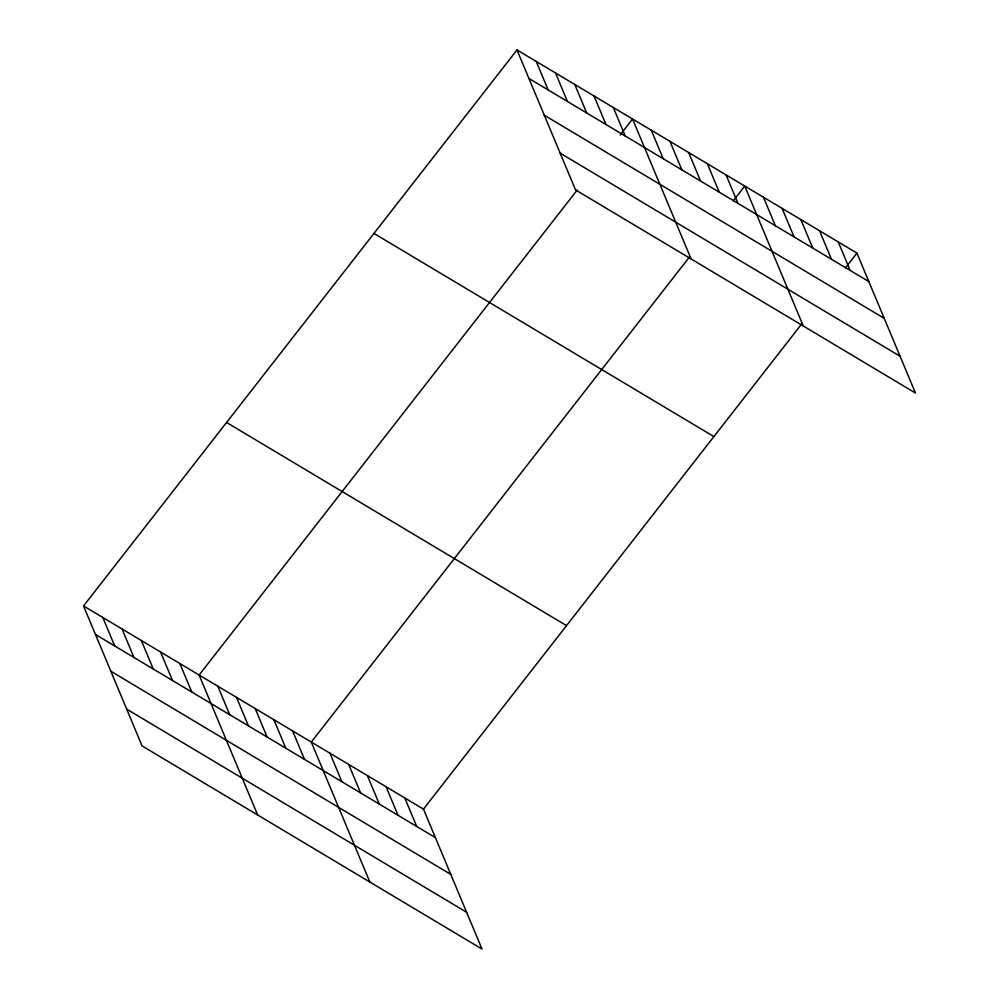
<?xml version="1.0" encoding="UTF-8"?>
<svg xmlns="http://www.w3.org/2000/svg" width="999" height="999" viewBox="0 0 999 999"><rect width="100%" height="100%" fill="white"/><g stroke="black" fill="none" stroke-linecap="round" stroke-linejoin="round"><path stroke-width="1.5" d="M83.529 605.956L423.476 809.115L482.005 949.05L142.07 745.903L83.529 605.956L516.995 49.95L856.93 253.097L915.471 393.044L575.524 189.885L516.995 49.95M577.26 189.972L199.113 675.037L257.642 814.972M620.179 134.927L632.567 119.018L691.108 258.966M689.447 257.005L311.288 742.07L369.83 882.005M733.303 200.737L744.755 186.064L803.283 325.999M423.476 809.115L801.623 324.051M845.491 267.782L856.93 253.097M528.908 78.446L868.855 281.606M544.293 115.222L884.24 318.369M560.139 153.109L900.087 356.268M373.951 233.429L713.885 436.588M226.573 422.477L566.52 625.624M95.454 634.465L435.389 837.612M110.839 671.241L450.774 874.387M126.686 709.128L466.633 912.274M838.236 241.92L850.161 270.429M819.542 230.757L831.455 259.253M800.848 219.58L812.761 248.077M782.142 208.404L794.068 236.9M763.448 197.228L775.374 225.737M726.061 174.887L737.974 203.384M707.354 163.711L719.28 192.208M688.661 152.535L700.586 181.044M669.967 141.371L681.88 169.867M651.273 130.195L663.186 158.691M613.311 107.505L625.224 136.014M594.043 95.991L605.968 124.5M574.775 84.49L586.7 112.987M555.519 72.977L567.432 101.473M536.251 61.463L548.176 89.96M404.77 797.939L416.695 826.435M386.076 786.762L398.002 815.259M367.382 775.586L379.308 804.095M348.688 764.422L360.602 792.919M329.982 753.246L341.908 781.742M292.595 730.893L304.52 759.402M273.901 719.73L285.814 748.226M255.195 708.553L267.12 737.05M236.501 697.377L248.426 725.873M217.807 686.201L229.733 714.71M179.845 663.523L191.771 692.02M160.577 652.01L172.502 680.506M141.321 640.496L153.247 668.993M122.053 628.983L133.978 657.479M102.797 617.469L114.71 645.966"/></g></svg>
